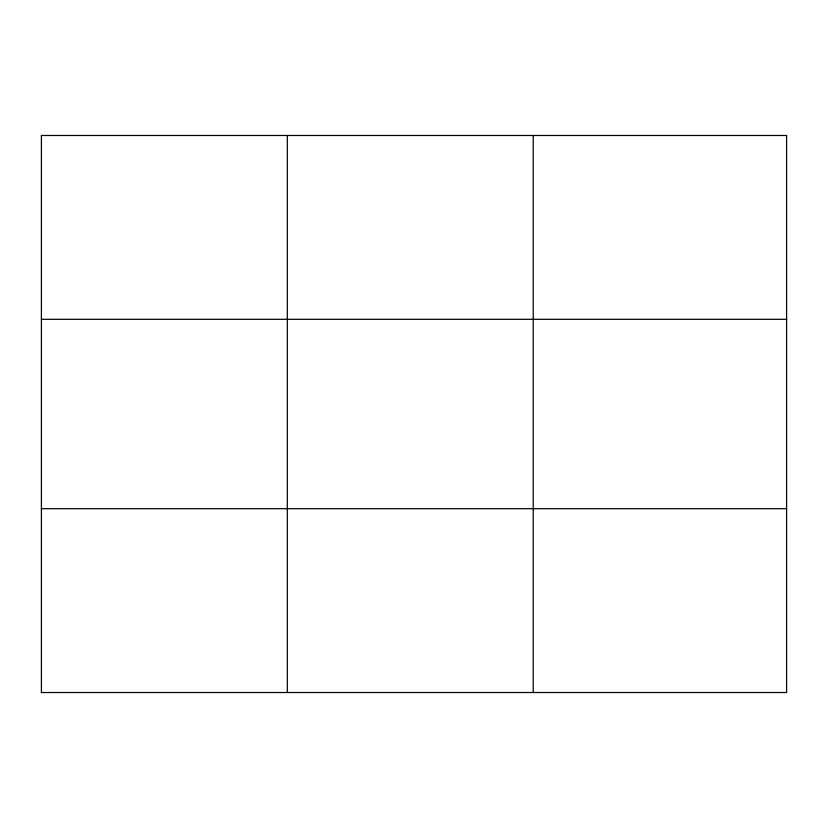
<?xml version="1.0" encoding="UTF-8"?>
<svg xmlns="http://www.w3.org/2000/svg" width="828" height="828" viewBox="0 0 828 828"><rect width="100%" height="100%" fill="white"/><g stroke="black" fill="none" stroke-linecap="round" stroke-linejoin="round"><path stroke-width="1.24" d="M287.316 135.481L287.316 692.519M533.232 135.481L533.232 692.519M41.4 319.308L786.6 319.308M41.4 508.692L786.6 508.692M786.6 135.481L786.6 692.519L41.4 692.519L41.4 135.481L786.6 135.481"/></g></svg>
